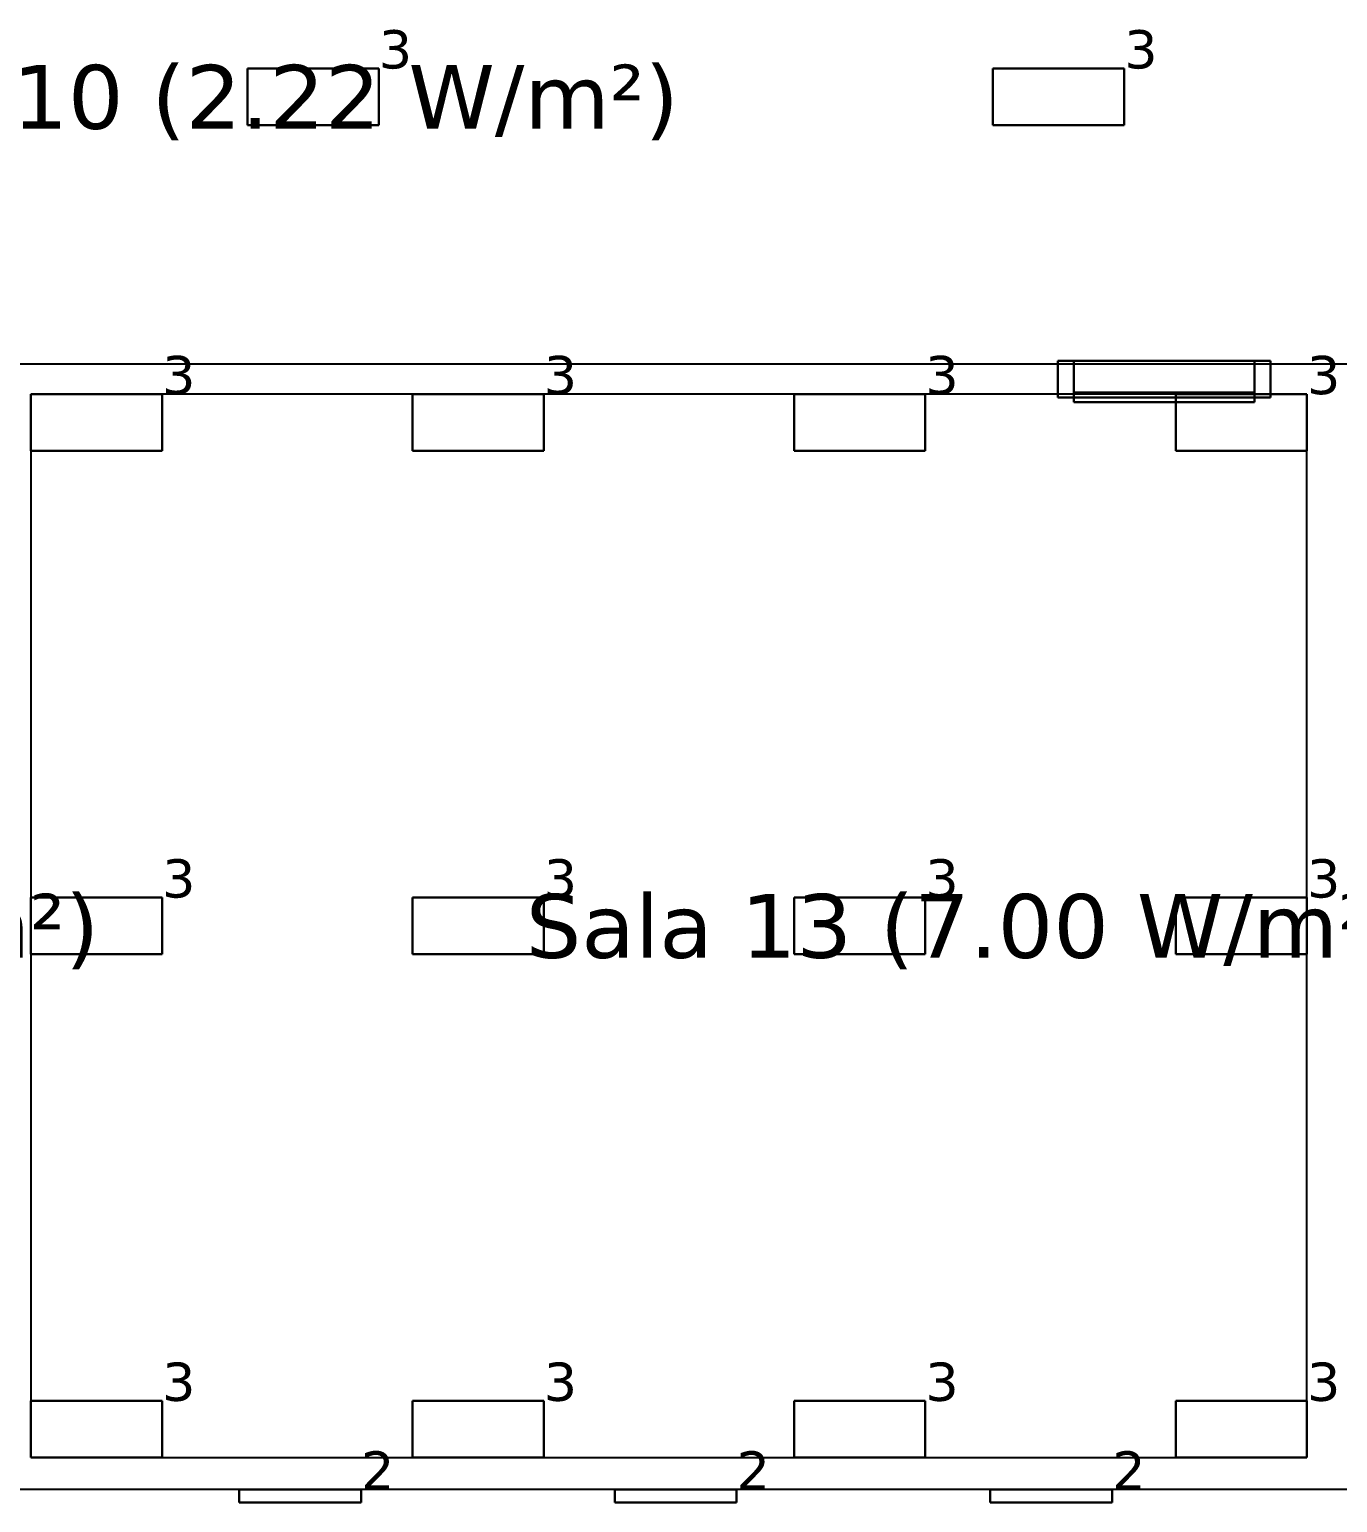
# Model space of a CAD drawing. Header units: inches. Extents: x 28 to 141, y 59 to 110.
# Drawn here: x 96.65 to 102.8, y 69.23 to 76.16 of the extents above; entities that cross this region are included whole.
import ezdxf

# ---------------------------------------------------------------- set-up
doc = ezdxf.new("R2010")
doc.units = ezdxf.units.IN
doc.header["$MEASUREMENT"] = 0
for name, color, linetype, true_color in [('DLX_BLD1_APERT', 7, 'Continuous', 0x969696), ('DLX_BLD1_CALC', 3, 'Continuous', 0x00ff00), ('DLX_BLD1_DESC', 7, 'Continuous', 0x969696), ('DLX_BLD1_LUM', 7, 'Continuous', 0xffd400), ('DLX_BLD1_LUMKEY_IDX', 7, 'Continuous', 0x969696)]:
    doc.layers.add(name, color=color, linetype=linetype, true_color=true_color)
doc.styles.add('TableTextStyle', font='')
doc.styles.get('TableTextStyle').set_extended_font_data('VERDANA.TTF')

msp = doc.modelspace()

# ---------------------------------------------------------------- linework, layer by layer
at = {"layer": 'DLX_BLD1_APERT'}
for points in [[(102.4861, 74.6023, 0), (101.4869, 74.6023, 0)], [(101.4869, 74.6023, 0), (101.4869, 74.4299, 0)], [(101.4869, 74.4299, 0), (101.4869, 74.6023, 0)], [(101.4869, 74.6023, 0), (101.4869, 74.6023, 0)], [(101.4869, 74.6023, 0), (101.4869, 74.4299, 0)], [(101.4869, 74.4299, 0), (101.4869, 74.6023, 0)], [(101.4869, 74.6023, 0), (101.5619, 74.6023, 0)], [(101.5619, 74.6023, 0), (101.4869, 74.6023, 0)], [(101.4869, 74.6023, 0), (101.4869, 74.6023, 0)], [(101.4869, 74.6023, 0), (102.4861, 74.6023, 0)], [(101.5619, 74.6023, 0), (101.5619, 74.4524, 0)], [(101.5619, 74.6023, 0), (101.5619, 74.6023, 0)], [(102.4111, 74.6023, 0), (101.5619, 74.6023, 0)], [(101.5619, 74.4524, 0), (101.5619, 74.6023, 0)], [(101.5619, 74.6023, 0), (102.4111, 74.6023, 0)], [(101.5619, 74.4524, 0), (101.5619, 74.6023, 0)], [(101.5619, 74.6023, 0), (101.5619, 74.6023, 0)], [(101.5619, 74.6023, 0), (101.5619, 74.4524, 0)], [(102.4111, 74.4524, 0), (102.4111, 74.6023, 0)], [(102.4111, 74.6023, 0), (102.4861, 74.6023, 0)], [(102.4861, 74.6023, 0), (102.4111, 74.6023, 0)], [(102.4111, 74.6023, 0), (102.4111, 74.6023, 0)], [(102.4111, 74.6023, 0), (102.4111, 74.4524, 0)], [(102.4111, 74.4524, 0), (102.4111, 74.6023, 0)], [(102.4111, 74.6023, 0), (102.4111, 74.6023, 0)], [(102.4111, 74.6023, 0), (102.4111, 74.4524, 0)], [(102.4861, 74.4299, 0), (102.4861, 74.6023, 0)], [(102.4861, 74.4299, 0), (102.4861, 74.6023, 0)], [(102.4861, 74.6023, 0), (102.4861, 74.6023, 0)], [(102.4861, 74.6023, 0), (102.4861, 74.4299, 0)], [(102.4861, 74.6023, 0), (102.4861, 74.4299, 0)], [(102.4861, 74.6023, 0), (102.4861, 74.6023, 0)], [(101.5619, 74.4524, 0), (101.5619, 74.4299, 0)], [(102.4111, 74.4524, 0), (101.5619, 74.4524, 0)], [(101.5619, 74.4524, 0), (101.5619, 74.4524, 0)], [(101.5619, 74.4524, 0), (102.4111, 74.4524, 0)], [(101.5619, 74.4299, 0), (101.5619, 74.4524, 0)], [(101.5619, 74.4524, 0), (101.5619, 74.4524, 0)], [(101.5619, 74.4524, 0), (101.5619, 74.4299, 0)], [(101.5619, 74.4299, 0), (101.5619, 74.4524, 0)], [(101.5619, 74.4524, 0), (102.4111, 74.4524, 0)], [(102.4111, 74.4524, 0), (101.5619, 74.4524, 0)], [(101.5619, 74.4524, 0), (101.5619, 74.4524, 0)], [(101.5619, 74.4299, 0), (101.5619, 74.4524, 0)], [(101.5619, 74.4524, 0), (102.4111, 74.4524, 0)], [(101.5619, 74.4299, 0), (101.5619, 74.4524, 0)], [(101.5619, 74.4524, 0), (101.5619, 74.4524, 0)], [(101.5619, 74.4524, 0), (101.5619, 74.4299, 0)], [(102.4111, 74.4524, 0), (101.5619, 74.4524, 0)], [(101.5619, 74.4524, 0), (101.5619, 74.4299, 0)], [(102.4111, 74.4299, 0), (102.4111, 74.4524, 0)], [(102.4111, 74.4524, 0), (102.4111, 74.4524, 0)], [(102.4111, 74.4524, 0), (102.4111, 74.4299, 0)], [(102.4111, 74.4524, 0), (102.4111, 74.4524, 0)], [(102.4111, 74.4524, 0), (102.4111, 74.4299, 0)], [(102.4111, 74.4299, 0), (102.4111, 74.4524, 0)], [(102.4111, 74.4524, 0), (102.4111, 74.4524, 0)], [(102.4111, 74.4524, 0), (102.4111, 74.4299, 0)], [(102.4111, 74.4299, 0), (102.4111, 74.4524, 0)], [(102.4111, 74.4299, 0), (102.4111, 74.4524, 0)], [(102.4111, 74.4524, 0), (102.4111, 74.4524, 0)], [(102.4111, 74.4524, 0), (102.4111, 74.4299, 0)], [(101.4869, 74.4299, 0), (102.4861, 74.4299, 0)], [(101.4869, 74.4299, 0), (101.4869, 74.4299, 0)], [(101.5619, 74.4299, 0), (101.4869, 74.4299, 0)], [(102.4861, 74.4299, 0), (101.4869, 74.4299, 0)], [(101.4869, 74.4299, 0), (101.4869, 74.4299, 0)], [(101.4869, 74.4299, 0), (101.5619, 74.4299, 0)], [(101.5619, 74.4299, 0), (101.5619, 74.4299, 0)], [(101.5619, 74.4299, 0), (102.4111, 74.4299, 0)], [(102.4111, 74.4299, 0), (101.5619, 74.4299, 0)], [(101.5619, 74.4299, 0), (101.5619, 74.4299, 0)], [(101.5619, 74.4074, 0), (101.5619, 74.4299, 0)], [(101.5619, 74.4299, 0), (101.5619, 74.4299, 0)], [(101.5619, 74.4299, 0), (101.5619, 74.4074, 0)], [(101.5619, 74.4074, 0), (101.5619, 74.4299, 0)], [(102.4111, 74.4299, 0), (101.5619, 74.4299, 0)], [(101.5619, 74.4299, 0), (101.5619, 74.4074, 0)], [(101.5619, 74.4299, 0), (101.5619, 74.4299, 0)], [(101.5619, 74.4299, 0), (102.4111, 74.4299, 0)], [(102.4111, 74.4074, 0), (101.5619, 74.4074, 0)], [(101.5619, 74.4074, 0), (102.4111, 74.4074, 0)], [(102.4111, 74.4074, 0), (101.5619, 74.4074, 0)], [(101.5619, 74.4074, 0), (101.5619, 74.4074, 0)], [(101.5619, 74.4074, 0), (101.5619, 74.4074, 0)], [(101.5619, 74.4074, 0), (102.4111, 74.4074, 0)], [(102.4861, 74.4299, 0), (102.4111, 74.4299, 0)], [(102.4111, 74.4299, 0), (102.4111, 74.4299, 0)], [(102.4111, 74.4299, 0), (102.4861, 74.4299, 0)], [(102.4111, 74.4299, 0), (102.4111, 74.4299, 0)], [(102.4111, 74.4299, 0), (102.4111, 74.4074, 0)], [(102.4111, 74.4299, 0), (102.4111, 74.4299, 0)], [(102.4111, 74.4299, 0), (102.4111, 74.4074, 0)], [(102.4111, 74.4074, 0), (102.4111, 74.4299, 0)], [(102.4111, 74.4074, 0), (102.4111, 74.4299, 0)], [(102.4111, 74.4299, 0), (102.4111, 74.4299, 0)], [(102.4111, 74.4074, 0), (102.4111, 74.4074, 0)], [(102.4111, 74.4074, 0), (102.4111, 74.4074, 0)], [(102.4861, 74.4299, 0), (102.4861, 74.4299, 0)], [(102.4861, 74.4299, 0), (102.4861, 74.4299, 0)]]:
    msp.add_polyline3d(points, dxfattribs=at)
at = {"layer": 'DLX_BLD1_CALC'}
for points in [[(101.5619, 74.6023, 0), (101.4869, 74.6023, 0)], [(101.4869, 74.6023, 0), (101.4869, 74.5873, 0)], [(101.4869, 74.5873, 0), (101.4869, 74.6023, 0)], [(101.4869, 74.6023, 0), (101.5619, 74.6023, 0)], [(101.5619, 74.5873, 0), (101.5619, 74.6023, 0)], [(101.5619, 74.6023, 0), (101.5619, 74.5873, 0)], [(102.4111, 74.6023, 0), (102.4111, 74.5873, 0)], [(102.4861, 74.6023, 0), (102.4111, 74.6023, 0)], [(102.4111, 74.5873, 0), (102.4111, 74.6023, 0)], [(102.4111, 74.6023, 0), (102.4861, 74.6023, 0)], [(102.4861, 74.5873, 0), (102.4861, 74.6023, 0)], [(102.4861, 74.6023, 0), (102.4861, 74.5873, 0)], [(96.3392, 74.5873, 0), (101.4869, 74.5873, 0)], [(101.4869, 74.5873, 0), (101.5619, 74.5873, 0)], [(101.5619, 74.5873, 0), (102.4111, 74.5873, 0)], [(102.4111, 74.5873, 0), (102.4861, 74.5873, 0)], [(102.4861, 74.5873, 0), (108.8076, 74.5873, 0)], [(101.4869, 74.4449, 0), (96.6576, 74.4449, 0)], [(96.6576, 74.4449, 0), (96.6576, 69.4449, 0)], [(102.4861, 74.4449, 0), (101.4869, 74.4449, 0)], [(101.4869, 74.4449, 0), (101.4869, 74.4299, 0)], [(101.4869, 74.4299, 0), (101.4869, 74.4449, 0)], [(101.4869, 74.4299, 0), (101.5619, 74.4299, 0)], [(101.5619, 74.4299, 0), (101.4869, 74.4299, 0)], [(101.5619, 74.4299, 0), (101.5619, 74.4074, 0)], [(101.5619, 74.4074, 0), (101.5619, 74.4299, 0)], [(101.5619, 74.4074, 0), (102.4111, 74.4074, 0)], [(102.4111, 74.4074, 0), (101.5619, 74.4074, 0)], [(102.4111, 74.4074, 0), (102.4111, 74.4299, 0)], [(102.4111, 74.4299, 0), (102.4861, 74.4299, 0)], [(102.4111, 74.4299, 0), (102.4111, 74.4074, 0)], [(102.4861, 74.4299, 0), (102.4111, 74.4299, 0)], [(102.4861, 74.4299, 0), (102.4861, 74.4449, 0)], [(102.6576, 74.4449, 0), (102.4861, 74.4449, 0)], [(102.4861, 74.4449, 0), (102.4861, 74.4299, 0)], [(102.6576, 69.4449, 0), (102.6576, 74.4449, 0)], [(96.6576, 69.4449, 0), (102.6576, 69.4449, 0)], [(108.8054, 69.2949, 0), (88.8076, 69.2949, 0)]]:
    msp.add_polyline3d(points, dxfattribs=at)
at = {"layer": 'DLX_BLD1_LUM'}
for points in [[(97.6764, 75.7093, 0), (97.6764, 75.9763, 0)], [(97.6764, 75.9763, 0), (97.6764, 75.9763, 0)], [(97.6764, 75.9763, 0), (97.6764, 75.7093, 0)], [(97.6764, 75.9763, 0), (98.2934, 75.9763, 0)], [(98.2934, 75.9763, 0), (97.6764, 75.9763, 0)], [(97.6764, 75.9763, 0), (97.6764, 75.9763, 0)], [(97.6764, 75.9763, 0), (97.6764, 75.7093, 0)], [(98.2934, 75.9763, 0), (97.6764, 75.9763, 0)], [(97.6764, 75.7093, 0), (97.6764, 75.9763, 0)], [(97.6764, 75.9763, 0), (98.2934, 75.9763, 0)], [(98.2934, 75.9763, 0), (98.2934, 75.7093, 0)], [(98.2934, 75.7093, 0), (98.2934, 75.9763, 0)], [(98.2934, 75.9763, 0), (98.2934, 75.9763, 0)], [(98.2934, 75.9763, 0), (98.2934, 75.9763, 0)], [(98.2934, 75.7093, 0), (98.2934, 75.9763, 0)], [(98.2934, 75.9763, 0), (98.2934, 75.7093, 0)], [(101.1811, 75.7093, 0), (101.1811, 75.9763, 0)], [(101.1811, 75.9763, 0), (101.1811, 75.9763, 0)], [(101.1811, 75.9763, 0), (101.1811, 75.7093, 0)], [(101.1811, 75.9763, 0), (101.7981, 75.9763, 0)], [(101.7981, 75.9763, 0), (101.1811, 75.9763, 0)], [(101.1811, 75.9763, 0), (101.1811, 75.9763, 0)], [(101.1811, 75.9763, 0), (101.1811, 75.7093, 0)], [(101.7981, 75.9763, 0), (101.1811, 75.9763, 0)], [(101.1811, 75.7093, 0), (101.1811, 75.9763, 0)], [(101.1811, 75.9763, 0), (101.7981, 75.9763, 0)], [(101.7981, 75.9763, 0), (101.7981, 75.7093, 0)], [(101.7981, 75.7093, 0), (101.7981, 75.9763, 0)], [(101.7981, 75.9763, 0), (101.7981, 75.9763, 0)], [(101.7981, 75.9763, 0), (101.7981, 75.9763, 0)], [(101.7981, 75.7093, 0), (101.7981, 75.9763, 0)], [(101.7981, 75.9763, 0), (101.7981, 75.7093, 0)], [(98.2934, 75.7093, 0), (97.6764, 75.7093, 0)], [(97.6764, 75.7093, 0), (97.6764, 75.7093, 0)], [(97.6764, 75.7093, 0), (98.2934, 75.7093, 0)], [(97.6764, 75.7093, 0), (97.6764, 75.7093, 0)], [(97.6764, 75.7093, 0), (98.2934, 75.7093, 0)], [(98.2934, 75.7093, 0), (97.6764, 75.7093, 0)], [(98.2934, 75.7093, 0), (98.2934, 75.7093, 0)], [(98.2934, 75.7093, 0), (98.2934, 75.7093, 0)], [(101.7981, 75.7093, 0), (101.1811, 75.7093, 0)], [(101.1811, 75.7093, 0), (101.1811, 75.7093, 0)], [(101.1811, 75.7093, 0), (101.7981, 75.7093, 0)], [(101.1811, 75.7093, 0), (101.1811, 75.7093, 0)], [(101.1811, 75.7093, 0), (101.7981, 75.7093, 0)], [(101.7981, 75.7093, 0), (101.1811, 75.7093, 0)], [(101.7981, 75.7093, 0), (101.7981, 75.7093, 0)], [(101.7981, 75.7093, 0), (101.7981, 75.7093, 0)], [(96.6576, 74.1779, 0), (96.6576, 74.4449, 0)], [(96.6576, 74.4449, 0), (96.6576, 74.4449, 0)], [(96.6576, 74.4449, 0), (96.6576, 74.1779, 0)], [(96.6576, 74.4449, 0), (97.2746, 74.4449, 0)], [(97.2746, 74.4449, 0), (96.6576, 74.4449, 0)], [(96.6576, 74.4449, 0), (96.6576, 74.4449, 0)], [(96.6576, 74.4449, 0), (96.6576, 74.1779, 0)], [(97.2746, 74.4449, 0), (96.6576, 74.4449, 0)], [(96.6576, 74.1779, 0), (96.6576, 74.4449, 0)], [(96.6576, 74.4449, 0), (97.2746, 74.4449, 0)], [(97.2746, 74.4449, 0), (97.2746, 74.1779, 0)], [(97.2746, 74.1779, 0), (97.2746, 74.4449, 0)], [(97.2746, 74.4449, 0), (97.2746, 74.4449, 0)], [(97.2746, 74.4449, 0), (97.2746, 74.4449, 0)], [(97.2746, 74.1779, 0), (97.2746, 74.4449, 0)], [(97.2746, 74.4449, 0), (97.2746, 74.1779, 0)], [(98.4519, 74.1779, 0), (98.4519, 74.4449, 0)], [(98.4519, 74.4449, 0), (98.4519, 74.4449, 0)], [(98.4519, 74.4449, 0), (98.4519, 74.1779, 0)], [(98.4519, 74.4449, 0), (99.0689, 74.4449, 0)], [(99.0689, 74.4449, 0), (98.4519, 74.4449, 0)], [(98.4519, 74.4449, 0), (98.4519, 74.4449, 0)], [(98.4519, 74.4449, 0), (98.4519, 74.1779, 0)], [(99.0689, 74.4449, 0), (98.4519, 74.4449, 0)], [(98.4519, 74.1779, 0), (98.4519, 74.4449, 0)], [(98.4519, 74.4449, 0), (99.0689, 74.4449, 0)], [(99.0689, 74.4449, 0), (99.0689, 74.1779, 0)], [(99.0689, 74.1779, 0), (99.0689, 74.4449, 0)], [(99.0689, 74.4449, 0), (99.0689, 74.4449, 0)], [(99.0689, 74.4449, 0), (99.0689, 74.4449, 0)], [(99.0689, 74.1779, 0), (99.0689, 74.4449, 0)], [(99.0689, 74.4449, 0), (99.0689, 74.1779, 0)], [(100.2462, 74.1779, 0), (100.2462, 74.4449, 0)], [(100.2462, 74.4449, 0), (100.2462, 74.4449, 0)], [(100.2462, 74.4449, 0), (100.2462, 74.1779, 0)], [(100.2462, 74.4449, 0), (100.8632, 74.4449, 0)], [(100.8632, 74.4449, 0), (100.2462, 74.4449, 0)], [(100.2462, 74.4449, 0), (100.2462, 74.4449, 0)], [(100.2462, 74.4449, 0), (100.2462, 74.1779, 0)], [(100.8632, 74.4449, 0), (100.2462, 74.4449, 0)], [(100.2462, 74.1779, 0), (100.2462, 74.4449, 0)], [(100.2462, 74.4449, 0), (100.8632, 74.4449, 0)], [(100.8632, 74.4449, 0), (100.8632, 74.1779, 0)], [(100.8632, 74.1779, 0), (100.8632, 74.4449, 0)], [(100.8632, 74.4449, 0), (100.8632, 74.4449, 0)], [(100.8632, 74.4449, 0), (100.8632, 74.4449, 0)], [(100.8632, 74.1779, 0), (100.8632, 74.4449, 0)], [(100.8632, 74.4449, 0), (100.8632, 74.1779, 0)], [(102.0406, 74.1779, 0), (102.0406, 74.4449, 0)], [(102.0406, 74.4449, 0), (102.0406, 74.4449, 0)], [(102.0406, 74.4449, 0), (102.0406, 74.1779, 0)], [(102.0406, 74.4449, 0), (102.6576, 74.4449, 0)], [(102.6576, 74.4449, 0), (102.0406, 74.4449, 0)], [(102.0406, 74.4449, 0), (102.0406, 74.4449, 0)], [(102.0406, 74.4449, 0), (102.0406, 74.1779, 0)], [(102.6576, 74.4449, 0), (102.0406, 74.4449, 0)], [(102.0406, 74.1779, 0), (102.0406, 74.4449, 0)], [(102.0406, 74.4449, 0), (102.6576, 74.4449, 0)], [(102.6576, 74.4449, 0), (102.6576, 74.1779, 0)], [(102.6576, 74.1779, 0), (102.6576, 74.4449, 0)], [(102.6576, 74.4449, 0), (102.6576, 74.4449, 0)], [(102.6576, 74.4449, 0), (102.6576, 74.4449, 0)], [(102.6576, 74.1779, 0), (102.6576, 74.4449, 0)], [(102.6576, 74.4449, 0), (102.6576, 74.1779, 0)], [(97.2746, 74.1779, 0), (96.6576, 74.1779, 0)], [(96.6576, 74.1779, 0), (96.6576, 74.1779, 0)], [(96.6576, 74.1779, 0), (97.2746, 74.1779, 0)], [(96.6576, 74.1779, 0), (96.6576, 74.1779, 0)], [(96.6576, 74.1779, 0), (97.2746, 74.1779, 0)], [(97.2746, 74.1779, 0), (96.6576, 74.1779, 0)], [(97.2746, 74.1779, 0), (97.2746, 74.1779, 0)], [(97.2746, 74.1779, 0), (97.2746, 74.1779, 0)], [(99.0689, 74.1779, 0), (98.4519, 74.1779, 0)], [(98.4519, 74.1779, 0), (98.4519, 74.1779, 0)], [(98.4519, 74.1779, 0), (99.0689, 74.1779, 0)], [(98.4519, 74.1779, 0), (98.4519, 74.1779, 0)], [(98.4519, 74.1779, 0), (99.0689, 74.1779, 0)], [(99.0689, 74.1779, 0), (98.4519, 74.1779, 0)], [(99.0689, 74.1779, 0), (99.0689, 74.1779, 0)], [(99.0689, 74.1779, 0), (99.0689, 74.1779, 0)], [(100.8632, 74.1779, 0), (100.2462, 74.1779, 0)], [(100.2462, 74.1779, 0), (100.2462, 74.1779, 0)], [(100.2462, 74.1779, 0), (100.8632, 74.1779, 0)], [(100.2462, 74.1779, 0), (100.2462, 74.1779, 0)], [(100.2462, 74.1779, 0), (100.8632, 74.1779, 0)], [(100.8632, 74.1779, 0), (100.2462, 74.1779, 0)], [(100.8632, 74.1779, 0), (100.8632, 74.1779, 0)], [(100.8632, 74.1779, 0), (100.8632, 74.1779, 0)], [(102.6576, 74.1779, 0), (102.0406, 74.1779, 0)], [(102.0406, 74.1779, 0), (102.0406, 74.1779, 0)], [(102.0406, 74.1779, 0), (102.6576, 74.1779, 0)], [(102.0406, 74.1779, 0), (102.0406, 74.1779, 0)], [(102.0406, 74.1779, 0), (102.6576, 74.1779, 0)], [(102.6576, 74.1779, 0), (102.0406, 74.1779, 0)], [(102.6576, 74.1779, 0), (102.6576, 74.1779, 0)], [(102.6576, 74.1779, 0), (102.6576, 74.1779, 0)], [(96.6576, 71.8114, 0), (96.6576, 72.0784, 0)], [(96.6576, 72.0784, 0), (96.6576, 72.0784, 0)], [(96.6576, 72.0784, 0), (96.6576, 71.8114, 0)], [(96.6576, 72.0784, 0), (97.2746, 72.0784, 0)], [(97.2746, 72.0784, 0), (96.6576, 72.0784, 0)], [(96.6576, 72.0784, 0), (96.6576, 72.0784, 0)], [(96.6576, 72.0784, 0), (96.6576, 71.8114, 0)], [(97.2746, 72.0784, 0), (96.6576, 72.0784, 0)], [(96.6576, 71.8114, 0), (96.6576, 72.0784, 0)], [(96.6576, 72.0784, 0), (97.2746, 72.0784, 0)], [(97.2746, 72.0784, 0), (97.2746, 71.8114, 0)], [(97.2746, 71.8114, 0), (97.2746, 72.0784, 0)], [(97.2746, 72.0784, 0), (97.2746, 72.0784, 0)], [(97.2746, 72.0784, 0), (97.2746, 72.0784, 0)], [(97.2746, 71.8114, 0), (97.2746, 72.0784, 0)], [(97.2746, 72.0784, 0), (97.2746, 71.8114, 0)], [(98.4519, 71.8114, 0), (98.4519, 72.0784, 0)], [(98.4519, 72.0784, 0), (98.4519, 72.0784, 0)], [(98.4519, 72.0784, 0), (98.4519, 71.8114, 0)], [(98.4519, 72.0784, 0), (99.0689, 72.0784, 0)], [(99.0689, 72.0784, 0), (98.4519, 72.0784, 0)], [(98.4519, 72.0784, 0), (98.4519, 72.0784, 0)], [(98.4519, 72.0784, 0), (98.4519, 71.8114, 0)], [(99.0689, 72.0784, 0), (98.4519, 72.0784, 0)], [(98.4519, 71.8114, 0), (98.4519, 72.0784, 0)], [(98.4519, 72.0784, 0), (99.0689, 72.0784, 0)], [(99.0689, 72.0784, 0), (99.0689, 71.8114, 0)], [(99.0689, 71.8114, 0), (99.0689, 72.0784, 0)], [(99.0689, 72.0784, 0), (99.0689, 72.0784, 0)], [(99.0689, 72.0784, 0), (99.0689, 72.0784, 0)], [(99.0689, 71.8114, 0), (99.0689, 72.0784, 0)], [(99.0689, 72.0784, 0), (99.0689, 71.8114, 0)], [(100.2462, 71.8114, 0), (100.2462, 72.0784, 0)], [(100.2462, 72.0784, 0), (100.2462, 72.0784, 0)], [(100.2462, 72.0784, 0), (100.2462, 71.8114, 0)], [(100.2462, 72.0784, 0), (100.8632, 72.0784, 0)], [(100.8632, 72.0784, 0), (100.2462, 72.0784, 0)], [(100.2462, 72.0784, 0), (100.2462, 72.0784, 0)], [(100.2462, 72.0784, 0), (100.2462, 71.8114, 0)], [(100.8632, 72.0784, 0), (100.2462, 72.0784, 0)], [(100.2462, 71.8114, 0), (100.2462, 72.0784, 0)], [(100.2462, 72.0784, 0), (100.8632, 72.0784, 0)], [(100.8632, 72.0784, 0), (100.8632, 71.8114, 0)], [(100.8632, 71.8114, 0), (100.8632, 72.0784, 0)], [(100.8632, 72.0784, 0), (100.8632, 72.0784, 0)], [(100.8632, 72.0784, 0), (100.8632, 72.0784, 0)], [(100.8632, 71.8114, 0), (100.8632, 72.0784, 0)], [(100.8632, 72.0784, 0), (100.8632, 71.8114, 0)], [(102.0406, 71.8114, 0), (102.0406, 72.0784, 0)], [(102.0406, 72.0784, 0), (102.0406, 72.0784, 0)], [(102.0406, 72.0784, 0), (102.0406, 71.8114, 0)], [(102.0406, 72.0784, 0), (102.6576, 72.0784, 0)], [(102.6576, 72.0784, 0), (102.0406, 72.0784, 0)], [(102.0406, 72.0784, 0), (102.0406, 72.0784, 0)], [(102.0406, 72.0784, 0), (102.0406, 71.8114, 0)], [(102.6576, 72.0784, 0), (102.0406, 72.0784, 0)], [(102.0406, 71.8114, 0), (102.0406, 72.0784, 0)], [(102.0406, 72.0784, 0), (102.6576, 72.0784, 0)], [(102.6576, 72.0784, 0), (102.6576, 71.8114, 0)], [(102.6576, 71.8114, 0), (102.6576, 72.0784, 0)], [(102.6576, 72.0784, 0), (102.6576, 72.0784, 0)], [(102.6576, 72.0784, 0), (102.6576, 72.0784, 0)], [(102.6576, 71.8114, 0), (102.6576, 72.0784, 0)], [(102.6576, 72.0784, 0), (102.6576, 71.8114, 0)], [(97.2746, 71.8114, 0), (96.6576, 71.8114, 0)], [(96.6576, 71.8114, 0), (96.6576, 71.8114, 0)], [(96.6576, 71.8114, 0), (97.2746, 71.8114, 0)], [(96.6576, 71.8114, 0), (96.6576, 71.8114, 0)], [(96.6576, 71.8114, 0), (97.2746, 71.8114, 0)], [(97.2746, 71.8114, 0), (96.6576, 71.8114, 0)], [(97.2746, 71.8114, 0), (97.2746, 71.8114, 0)], [(97.2746, 71.8114, 0), (97.2746, 71.8114, 0)], [(99.0689, 71.8114, 0), (98.4519, 71.8114, 0)], [(98.4519, 71.8114, 0), (98.4519, 71.8114, 0)], [(98.4519, 71.8114, 0), (99.0689, 71.8114, 0)], [(98.4519, 71.8114, 0), (98.4519, 71.8114, 0)], [(98.4519, 71.8114, 0), (99.0689, 71.8114, 0)], [(99.0689, 71.8114, 0), (98.4519, 71.8114, 0)], [(99.0689, 71.8114, 0), (99.0689, 71.8114, 0)], [(99.0689, 71.8114, 0), (99.0689, 71.8114, 0)], [(100.8632, 71.8114, 0), (100.2462, 71.8114, 0)], [(100.2462, 71.8114, 0), (100.2462, 71.8114, 0)], [(100.2462, 71.8114, 0), (100.8632, 71.8114, 0)], [(100.2462, 71.8114, 0), (100.2462, 71.8114, 0)], [(100.2462, 71.8114, 0), (100.8632, 71.8114, 0)], [(100.8632, 71.8114, 0), (100.2462, 71.8114, 0)], [(100.8632, 71.8114, 0), (100.8632, 71.8114, 0)], [(100.8632, 71.8114, 0), (100.8632, 71.8114, 0)], [(102.6576, 71.8114, 0), (102.0406, 71.8114, 0)], [(102.0406, 71.8114, 0), (102.0406, 71.8114, 0)], [(102.0406, 71.8114, 0), (102.6576, 71.8114, 0)], [(102.0406, 71.8114, 0), (102.0406, 71.8114, 0)], [(102.0406, 71.8114, 0), (102.6576, 71.8114, 0)], [(102.6576, 71.8114, 0), (102.0406, 71.8114, 0)], [(102.6576, 71.8114, 0), (102.6576, 71.8114, 0)], [(102.6576, 71.8114, 0), (102.6576, 71.8114, 0)], [(96.6576, 69.4449, 0), (96.6576, 69.7119, 0)], [(96.6576, 69.7119, 0), (96.6576, 69.7119, 0)], [(96.6576, 69.7119, 0), (96.6576, 69.4449, 0)], [(96.6576, 69.7119, 0), (97.2746, 69.7119, 0)], [(97.2746, 69.7119, 0), (96.6576, 69.7119, 0)], [(96.6576, 69.7119, 0), (96.6576, 69.7119, 0)], [(96.6576, 69.7119, 0), (96.6576, 69.4449, 0)], [(97.2746, 69.7119, 0), (96.6576, 69.7119, 0)], [(96.6576, 69.4449, 0), (96.6576, 69.7119, 0)], [(96.6576, 69.7119, 0), (97.2746, 69.7119, 0)], [(97.2746, 69.7119, 0), (97.2746, 69.4449, 0)], [(97.2746, 69.4449, 0), (97.2746, 69.7119, 0)], [(97.2746, 69.7119, 0), (97.2746, 69.7119, 0)], [(97.2746, 69.7119, 0), (97.2746, 69.7119, 0)], [(97.2746, 69.4449, 0), (97.2746, 69.7119, 0)], [(97.2746, 69.7119, 0), (97.2746, 69.4449, 0)], [(98.4519, 69.4449, 0), (98.4519, 69.7119, 0)], [(98.4519, 69.7119, 0), (98.4519, 69.7119, 0)], [(98.4519, 69.7119, 0), (98.4519, 69.4449, 0)], [(98.4519, 69.7119, 0), (99.0689, 69.7119, 0)], [(99.0689, 69.7119, 0), (98.4519, 69.7119, 0)], [(98.4519, 69.7119, 0), (98.4519, 69.7119, 0)], [(98.4519, 69.7119, 0), (98.4519, 69.4449, 0)], [(99.0689, 69.7119, 0), (98.4519, 69.7119, 0)], [(98.4519, 69.4449, 0), (98.4519, 69.7119, 0)], [(98.4519, 69.7119, 0), (99.0689, 69.7119, 0)], [(99.0689, 69.7119, 0), (99.0689, 69.4449, 0)], [(99.0689, 69.4449, 0), (99.0689, 69.7119, 0)], [(99.0689, 69.7119, 0), (99.0689, 69.7119, 0)], [(99.0689, 69.7119, 0), (99.0689, 69.7119, 0)], [(99.0689, 69.4449, 0), (99.0689, 69.7119, 0)], [(99.0689, 69.7119, 0), (99.0689, 69.4449, 0)], [(100.2462, 69.4449, 0), (100.2462, 69.7119, 0)], [(100.2462, 69.7119, 0), (100.2462, 69.7119, 0)], [(100.2462, 69.7119, 0), (100.2462, 69.4449, 0)], [(100.2462, 69.7119, 0), (100.8632, 69.7119, 0)], [(100.8632, 69.7119, 0), (100.2462, 69.7119, 0)], [(100.2462, 69.7119, 0), (100.2462, 69.7119, 0)], [(100.2462, 69.7119, 0), (100.2462, 69.4449, 0)], [(100.8632, 69.7119, 0), (100.2462, 69.7119, 0)], [(100.2462, 69.4449, 0), (100.2462, 69.7119, 0)], [(100.2462, 69.7119, 0), (100.8632, 69.7119, 0)], [(100.8632, 69.7119, 0), (100.8632, 69.4449, 0)], [(100.8632, 69.4449, 0), (100.8632, 69.7119, 0)], [(100.8632, 69.7119, 0), (100.8632, 69.7119, 0)], [(100.8632, 69.7119, 0), (100.8632, 69.7119, 0)], [(100.8632, 69.4449, 0), (100.8632, 69.7119, 0)], [(100.8632, 69.7119, 0), (100.8632, 69.4449, 0)], [(102.0406, 69.4449, 0), (102.0406, 69.7119, 0)], [(102.0406, 69.7119, 0), (102.0406, 69.7119, 0)], [(102.0406, 69.7119, 0), (102.0406, 69.4449, 0)], [(102.0406, 69.7119, 0), (102.6576, 69.7119, 0)], [(102.6576, 69.7119, 0), (102.0406, 69.7119, 0)], [(102.0406, 69.7119, 0), (102.0406, 69.7119, 0)], [(102.0406, 69.7119, 0), (102.0406, 69.4449, 0)], [(102.6576, 69.7119, 0), (102.0406, 69.7119, 0)], [(102.0406, 69.4449, 0), (102.0406, 69.7119, 0)], [(102.0406, 69.7119, 0), (102.6576, 69.7119, 0)], [(102.6576, 69.7119, 0), (102.6576, 69.4449, 0)], [(102.6576, 69.4449, 0), (102.6576, 69.7119, 0)], [(102.6576, 69.7119, 0), (102.6576, 69.7119, 0)], [(102.6576, 69.7119, 0), (102.6576, 69.7119, 0)], [(102.6576, 69.4449, 0), (102.6576, 69.7119, 0)], [(102.6576, 69.7119, 0), (102.6576, 69.4449, 0)], [(97.2746, 69.4449, 0), (96.6576, 69.4449, 0)], [(96.6576, 69.4449, 0), (96.6576, 69.4449, 0)], [(96.6576, 69.4449, 0), (97.2746, 69.4449, 0)], [(96.6576, 69.4449, 0), (96.6576, 69.4449, 0)], [(96.6576, 69.4449, 0), (97.2746, 69.4449, 0)], [(97.2746, 69.4449, 0), (96.6576, 69.4449, 0)], [(97.2746, 69.4449, 0), (97.2746, 69.4449, 0)], [(97.2746, 69.4449, 0), (97.2746, 69.4449, 0)], [(99.0689, 69.4449, 0), (98.4519, 69.4449, 0)], [(98.4519, 69.4449, 0), (98.4519, 69.4449, 0)], [(98.4519, 69.4449, 0), (99.0689, 69.4449, 0)], [(98.4519, 69.4449, 0), (98.4519, 69.4449, 0)], [(98.4519, 69.4449, 0), (99.0689, 69.4449, 0)], [(99.0689, 69.4449, 0), (98.4519, 69.4449, 0)], [(99.0689, 69.4449, 0), (99.0689, 69.4449, 0)], [(99.0689, 69.4449, 0), (99.0689, 69.4449, 0)], [(100.8632, 69.4449, 0), (100.2462, 69.4449, 0)], [(100.2462, 69.4449, 0), (100.2462, 69.4449, 0)], [(100.2462, 69.4449, 0), (100.8632, 69.4449, 0)], [(100.2462, 69.4449, 0), (100.2462, 69.4449, 0)], [(100.2462, 69.4449, 0), (100.8632, 69.4449, 0)], [(100.8632, 69.4449, 0), (100.2462, 69.4449, 0)], [(100.8632, 69.4449, 0), (100.8632, 69.4449, 0)], [(100.8632, 69.4449, 0), (100.8632, 69.4449, 0)], [(102.6576, 69.4449, 0), (102.0406, 69.4449, 0)], [(102.0406, 69.4449, 0), (102.0406, 69.4449, 0)], [(102.0406, 69.4449, 0), (102.6576, 69.4449, 0)], [(102.0406, 69.4449, 0), (102.0406, 69.4449, 0)], [(102.0406, 69.4449, 0), (102.6576, 69.4449, 0)], [(102.6576, 69.4449, 0), (102.0406, 69.4449, 0)], [(102.6576, 69.4449, 0), (102.6576, 69.4449, 0)], [(102.6576, 69.4449, 0), (102.6576, 69.4449, 0)], [(97.637, 69.2339, 0), (97.637, 69.2949, 0)], [(97.637, 69.2949, 0), (97.637, 69.2949, 0)], [(97.637, 69.2949, 0), (97.637, 69.2339, 0)], [(97.637, 69.2949, 0), (98.21, 69.2949, 0)], [(98.21, 69.2949, 0), (97.637, 69.2949, 0)], [(97.637, 69.2949, 0), (97.637, 69.2949, 0)], [(97.637, 69.2949, 0), (97.637, 69.2339, 0)], [(98.21, 69.2949, 0), (97.637, 69.2949, 0)], [(97.637, 69.2339, 0), (97.637, 69.2949, 0)], [(97.637, 69.2949, 0), (98.21, 69.2949, 0)], [(98.21, 69.2949, 0), (98.21, 69.2339, 0)], [(98.21, 69.2339, 0), (98.21, 69.2949, 0)], [(98.21, 69.2949, 0), (98.21, 69.2949, 0)], [(98.21, 69.2949, 0), (98.21, 69.2949, 0)], [(98.21, 69.2339, 0), (98.21, 69.2949, 0)], [(98.21, 69.2949, 0), (98.21, 69.2339, 0)], [(99.4029, 69.2339, 0), (99.4029, 69.2949, 0)], [(99.4029, 69.2949, 0), (99.4029, 69.2949, 0)], [(99.4029, 69.2949, 0), (99.4029, 69.2339, 0)], [(99.4029, 69.2949, 0), (99.9759, 69.2949, 0)], [(99.9759, 69.2949, 0), (99.4029, 69.2949, 0)], [(99.4029, 69.2949, 0), (99.4029, 69.2949, 0)], [(99.4029, 69.2949, 0), (99.4029, 69.2339, 0)], [(99.9759, 69.2949, 0), (99.4029, 69.2949, 0)], [(99.4029, 69.2339, 0), (99.4029, 69.2949, 0)], [(99.4029, 69.2949, 0), (99.9759, 69.2949, 0)], [(99.9759, 69.2949, 0), (99.9759, 69.2339, 0)], [(99.9759, 69.2339, 0), (99.9759, 69.2949, 0)], [(99.9759, 69.2949, 0), (99.9759, 69.2949, 0)], [(99.9759, 69.2949, 0), (99.9759, 69.2949, 0)], [(99.9759, 69.2339, 0), (99.9759, 69.2949, 0)], [(99.9759, 69.2949, 0), (99.9759, 69.2339, 0)], [(101.1688, 69.2339, 0), (101.1688, 69.2949, 0)], [(101.1688, 69.2949, 0), (101.1688, 69.2949, 0)], [(101.1688, 69.2949, 0), (101.1688, 69.2339, 0)], [(101.1688, 69.2949, 0), (101.7418, 69.2949, 0)], [(101.7418, 69.2949, 0), (101.1688, 69.2949, 0)], [(101.1688, 69.2949, 0), (101.1688, 69.2949, 0)], [(101.1688, 69.2949, 0), (101.1688, 69.2339, 0)], [(101.7418, 69.2949, 0), (101.1688, 69.2949, 0)], [(101.1688, 69.2339, 0), (101.1688, 69.2949, 0)], [(101.1688, 69.2949, 0), (101.7418, 69.2949, 0)], [(101.7418, 69.2949, 0), (101.7418, 69.2339, 0)], [(101.7418, 69.2339, 0), (101.7418, 69.2949, 0)], [(101.7418, 69.2949, 0), (101.7418, 69.2949, 0)], [(101.7418, 69.2949, 0), (101.7418, 69.2949, 0)], [(101.7418, 69.2339, 0), (101.7418, 69.2949, 0)], [(101.7418, 69.2949, 0), (101.7418, 69.2339, 0)], [(98.21, 69.2339, 0), (97.637, 69.2339, 0)], [(97.637, 69.2339, 0), (97.637, 69.2339, 0)], [(97.637, 69.2339, 0), (98.21, 69.2339, 0)], [(97.637, 69.2339, 0), (97.637, 69.2339, 0)], [(97.637, 69.2339, 0), (98.21, 69.2339, 0)], [(98.21, 69.2339, 0), (97.637, 69.2339, 0)], [(98.21, 69.2339, 0), (98.21, 69.2339, 0)], [(98.21, 69.2339, 0), (98.21, 69.2339, 0)], [(99.9759, 69.2339, 0), (99.4029, 69.2339, 0)], [(99.4029, 69.2339, 0), (99.4029, 69.2339, 0)], [(99.4029, 69.2339, 0), (99.9759, 69.2339, 0)], [(99.4029, 69.2339, 0), (99.4029, 69.2339, 0)], [(99.4029, 69.2339, 0), (99.9759, 69.2339, 0)], [(99.9759, 69.2339, 0), (99.4029, 69.2339, 0)], [(99.9759, 69.2339, 0), (99.9759, 69.2339, 0)], [(99.9759, 69.2339, 0), (99.9759, 69.2339, 0)], [(101.7418, 69.2339, 0), (101.1688, 69.2339, 0)], [(101.1688, 69.2339, 0), (101.1688, 69.2339, 0)], [(101.1688, 69.2339, 0), (101.7418, 69.2339, 0)], [(101.1688, 69.2339, 0), (101.1688, 69.2339, 0)], [(101.1688, 69.2339, 0), (101.7418, 69.2339, 0)], [(101.7418, 69.2339, 0), (101.1688, 69.2339, 0)], [(101.7418, 69.2339, 0), (101.7418, 69.2339, 0)], [(101.7418, 69.2339, 0), (101.7418, 69.2339, 0)]]:
    msp.add_polyline3d(points, dxfattribs=at)

# ---------------------------------------------------------------- texts
at = {"layer": 'DLX_BLD1_DESC', "style": 'TableTextStyle'}
for s, p in [('Sala 10 (2.22 W/m²)', (95.5597, 75.6928)), ('Sala 12 (9.33 W/m²)', (92.8347, 71.7949)), ('Sala 13 (7.00 W/m²)', (98.9847, 71.7949))]:
    msp.add_text(s, height=0.3, dxfattribs=at).set_placement(p)
at = {"layer": 'DLX_BLD1_LUMKEY_IDX', "style": 'TableTextStyle'}
for s, p in [('3', (98.2934, 75.9763)), ('3', (101.7981, 75.9763)), ('3', (97.2746, 74.4449)), ('3', (99.0689, 74.4449)), ('3', (100.8632, 74.4449)), ('3', (102.6576, 74.4449)), ('3', (97.2746, 72.0784)), ('3', (99.0689, 72.0784)), ('3', (100.8632, 72.0784)), ('3', (102.6576, 72.0784)), ('3', (97.2746, 69.7119)), ('3', (99.0689, 69.7119)), ('3', (100.8632, 69.7119)), ('3', (102.6576, 69.7119)), ('2', (98.21, 69.2949)), ('2', (99.9759, 69.2949)), ('2', (101.7418, 69.2949))]:
    msp.add_text(s, height=0.18, dxfattribs=at).set_placement(p)

doc.saveas('drawing.dxf')
